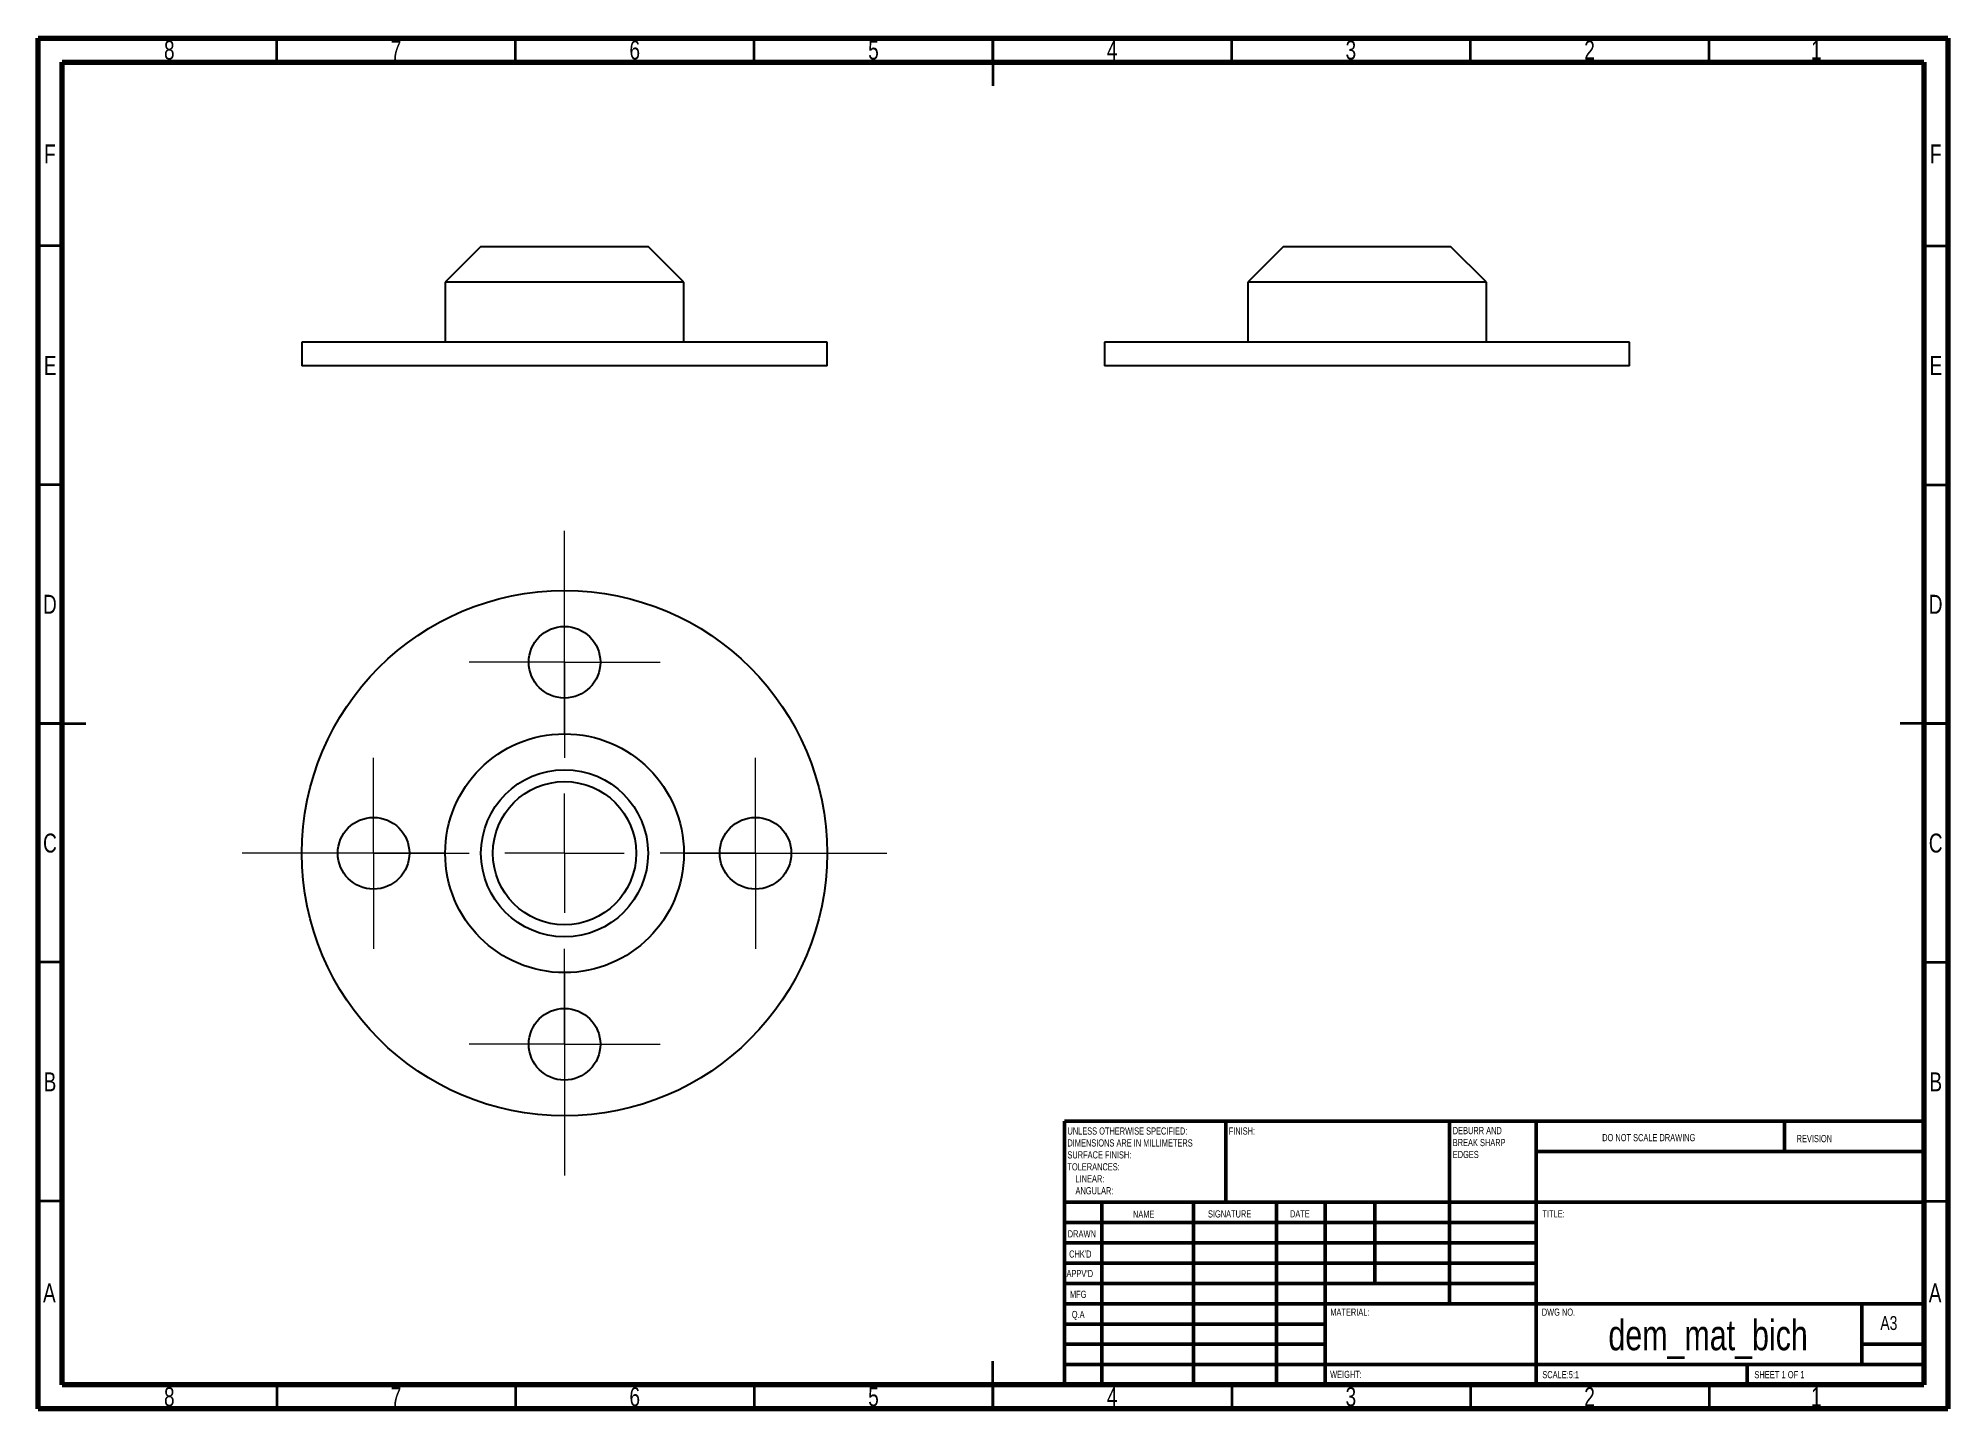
# Model space of a CAD drawing. Header units: millimetres. Extents: x 15 to 415, y 5 to 292.
import ezdxf

# ---------------------------------------------------------------- set-up
doc = ezdxf.new("R2010")
doc.units = ezdxf.units.MM
doc.styles.add('SLDTEXTSTYLE0', font='TXT', dxfattribs={"width": 0.75})
doc.styles.add('SLDTEXTSTYLE1', font='TXT', dxfattribs={"width": 0.686449})
doc.styles.add('SLDTEXTSTYLE2', font='TXT', dxfattribs={"width": 0.6875})

# ---------------------------------------------------------------- blocks, each defined once
blk = doc.blocks.new('SW_NOTE_0')
at = {"color": 0, "linetype": 'Continuous', "lineweight": 0, "char_height": 1.5, "attachment_point": 1, "style": 'SLDTEXTSTYLE0'}
for s, insert in [('UNLESS OTHERWISE SPECIFIED:', (0, 1.93)), ('SURFACE FINISH:', (0, -3.07)), ('DIMENSIONS ARE IN MILLIMETERS', (0, -0.57)), ('TOLERANCES:', (0, -5.57)), ('ANGULAR:', (1.69, -10.57)), ('LINEAR:', (1.69, -8.07))]:
    blk.add_mtext(s, dxfattribs=dict(at, insert=insert))
blk = doc.blocks.new('SW_NOTE_0_1')
at = {"color": 0, "linetype": 'Continuous', "lineweight": 0, "char_height": 1.5, "attachment_point": 1, "style": 'SLDTEXTSTYLE0'}
for s, insert in [('DEBURR AND', (0, 1.93)), ('BREAK SHARP', (0, -0.57)), ('EDGES', (0, -3.07))]:
    blk.add_mtext(s, dxfattribs=dict(at, insert=insert))
blk = doc.blocks.new('SW_CENTERMARKSYMBOL_0')
at = {"color": 0, "linetype": 'Continuous', "lineweight": 18}
for p, q in [((0, 25), (0, 67.5)), ((0, 0), (0, 12.5)), ((-25, 0), (-67.5, 0)), ((0, 0), (-12.5, 0)), ((0, 0), (0, -12.5)), ((0, 0), (12.5, 0)), ((25, 0), (67.5, 0)), ((0, -25), (0, -67.5))]:
    blk.add_line(p, q, dxfattribs=at)
blk = doc.blocks.new('SW_CENTERMARKSYMBOL_1')
at = {"color": 0, "linetype": 'Continuous', "lineweight": 18}
for p, q in [((0, 12.5), (0, 20)), ((0, 0), (0, 12.5)), ((-12.5, 0), (-20, 0)), ((0, 0), (-12.5, 0)), ((0, 0), (0, -12.5)), ((0, 0), (12.5, 0)), ((12.5, 0), (20, 0)), ((0, -12.5), (0, -20))]:
    blk.add_line(p, q, dxfattribs=at)
blk = doc.blocks.new('SW_CENTERMARKSYMBOL_2')
at = {"color": 0, "linetype": 'Continuous', "lineweight": 18}
for p, q in [((0, 12.5), (0, 20)), ((0, 0), (0, 12.5)), ((-12.5, 0), (-20, 0)), ((0, 0), (-12.5, 0)), ((0, 0), (0, -12.5)), ((0, 0), (12.5, 0)), ((12.5, 0), (20, 0)), ((0, -12.5), (0, -20))]:
    blk.add_line(p, q, dxfattribs=at)
blk = doc.blocks.new('SW_CENTERMARKSYMBOL_3')
at = {"color": 0, "linetype": 'Continuous', "lineweight": 18}
for p, q in [((0, 12.5), (0, 20)), ((0, 0), (0, 12.5)), ((-12.5, 0), (-20, 0)), ((0, 0), (-12.5, 0)), ((0, 0), (0, -12.5)), ((0, 0), (12.5, 0)), ((12.5, 0), (20, 0)), ((0, -12.5), (0, -20))]:
    blk.add_line(p, q, dxfattribs=at)
blk = doc.blocks.new('SW_CENTERMARKSYMBOL_4')
at = {"color": 0, "linetype": 'Continuous', "lineweight": 18}
for p, q in [((0, 12.5), (0, 20)), ((0, 0), (0, 12.5)), ((-12.5, 0), (-20, 0)), ((0, 0), (-12.5, 0)), ((0, 0), (0, -12.5)), ((0, 0), (12.5, 0)), ((12.5, 0), (20, 0)), ((0, -12.5), (0, -20))]:
    blk.add_line(p, q, dxfattribs=at)

msp = doc.modelspace()

# ---------------------------------------------------------------- linework, layer by layer
at = {"color": 7, "linetype": 'Continuous', "lineweight": 70}
for p, q in [((15, 5), (15, 292)), ((15, 292), (415, 292)), ((415, 292), (415, 5)), ((20, 10), (20, 287)), ((20, 287), (410, 287)), ((410, 287), (410, 10)), ((410, 10), (20, 10)), ((415, 5), (15, 5))]:
    msp.add_line(p, q, dxfattribs=at)
at = {"color": 7, "linetype": 'Continuous', "lineweight": 35}
for p, q in [((65, 287), (65, 292)), ((115, 287), (115, 292)), ((165, 287), (165, 292)), ((215, 292), (215, 282)), ((215, 287), (215, 292)), ((265, 287), (265, 292)), ((315, 287), (315, 292)), ((365, 287), (365, 292)), ((20, 248.5), (15, 248.5)), ((410, 248.5), (415, 248.5)), ((20, 198.5), (15, 198.5)), ((410, 198.5), (415, 198.5)), ((15, 148.5), (25, 148.5)), ((20, 148.5), (15, 148.5)), ((415, 148.5), (405, 148.5)), ((410, 148.5), (415, 148.5)), ((20, 98.5), (15, 98.5)), ((410, 98.5), (415, 98.5)), ((20, 48.5), (15, 48.5)), ((410, 48.5), (415, 48.5)), ((215, 5), (215, 15)), ((65, 10), (65, 5)), ((115, 10), (115, 5)), ((165, 10), (165, 5)), ((215, 10), (215, 5)), ((265, 10), (265, 5)), ((315, 10), (315, 5)), ((365, 10), (365, 5))]:
    msp.add_line(p, q, dxfattribs=at)
at = {"color": 7, "linetype": 'Continuous', "lineweight": 25}
for p, q in [((107.75, 248.38), (100.25, 240.88)), ((107.75, 248.38), (125.25, 248.38)), ((125.25, 248.38), (142.75, 248.38)), ((150.25, 240.88), (142.75, 248.38)), ((275.85, 248.38), (268.35, 240.88)), ((275.85, 248.38), (310.85, 248.38)), ((318.35, 240.88), (310.85, 248.38)), ((100.25, 240.88), (100.25, 228.38)), ((125.25, 240.88), (100.25, 240.88)), ((150.25, 240.88), (125.25, 240.88)), ((150.25, 228.38), (150.25, 240.88)), ((268.35, 240.88), (268.35, 228.38)), ((318.35, 240.88), (268.35, 240.88)), ((318.35, 228.38), (318.35, 240.88)), ((70.25, 228.38), (70.25, 223.38)), ((180.25, 228.38), (70.25, 228.38)), ((180.25, 223.38), (180.25, 228.38)), ((238.35, 228.38), (238.35, 223.38)), ((348.35, 228.38), (238.35, 228.38)), ((348.35, 223.38), (348.35, 228.38)), ((180.25, 223.38), (70.25, 223.38)), ((348.35, 223.38), (238.35, 223.38))]:
    msp.add_line(p, q, dxfattribs=at)
at = {"color": 7, "linetype": 'Continuous', "lineweight": 50}
for p, q in [((230, 65.25), (410, 65.25)), ((230, 65.25), (230, 10)), ((263.8, 48.25), (263.8, 65.25)), ((310.6, 65.25), (310.6, 27)), ((328.8, 65.25), (328.8, 10)), ((380.8, 58.88), (380.8, 65.25)), ((410, 58.88), (328.8, 58.88)), ((410, 48.25), (230, 48.25)), ((237.8, 48.25), (237.8, 10)), ((256.99, 48.25), (256.99, 10)), ((274.4, 48.25), (274.4, 10)), ((284.6, 10), (284.6, 48.25)), ((295, 31.25), (295, 48.25)), ((328.8, 44), (230, 44)), ((328.8, 39.75), (230, 39.75)), ((328.8, 35.5), (230, 35.5)), ((328.8, 31.25), (230, 31.25)), ((284.6, 27), (230, 27)), ((284.6, 27), (410, 27)), ((397, 14.25), (397, 27)), ((284.6, 22.75), (230, 22.75)), ((284.6, 18.5), (230, 18.5)), ((410, 18.5), (397, 18.5)), ((230, 14.25), (410, 14.25)), ((373, 10), (373, 14.25))]:
    msp.add_line(p, q, dxfattribs=at)
at = {"color": 7, "linetype": 'Continuous', "lineweight": 25}
for centre, radius in [((125.25, 121.33), 55), ((125.25, 161.33), 7.5), ((125.25, 121.33), 25), ((125.25, 121.33), 17.5), ((125.25, 121.33), 15), ((85.25, 121.33), 7.5), ((165.25, 121.33), 7.5), ((125.25, 81.33), 7.5)]:
    msp.add_circle(centre, radius, dxfattribs=at)

# ---------------------------------------------------------------- block references
at = {"color": 7, "linetype": 'Continuous', "lineweight": 0}
for name, p in [('SW_CENTERMARKSYMBOL_0', (125.25, 121.33)), ('SW_CENTERMARKSYMBOL_2', (125.25, 161.33)), ('SW_CENTERMARKSYMBOL_1', (85.25, 121.33)), ('SW_CENTERMARKSYMBOL_4', (165.25, 121.33)), ('SW_CENTERMARKSYMBOL_3', (125.25, 81.33)), ('SW_NOTE_0_1', (311.31, 62.07)), ('SW_NOTE_0', (230.59, 61.99))]:
    msp.add_blockref(name, p, dxfattribs=at)

# ---------------------------------------------------------------- texts
for s, insert, char_height, attachment_point, style in [('8', (42.46, 291.5), 3.97, 2, 'SLDTEXTSTYLE0'), ('7', (89.96, 291.5), 3.97, 2, 'SLDTEXTSTYLE0'), ('6', (139.96, 291.5), 3.97, 2, 'SLDTEXTSTYLE0'), ('5', (189.96, 291.5), 3.97, 2, 'SLDTEXTSTYLE0'), ('4', (239.96, 291.5), 3.97, 2, 'SLDTEXTSTYLE0'), ('3', (289.96, 291.5), 3.97, 2, 'SLDTEXTSTYLE0'), ('2', (339.96, 291.5), 3.97, 2, 'SLDTEXTSTYLE0'), ('1', (387.46, 291.5), 3.97, 2, 'SLDTEXTSTYLE0'), ('F', (17.46, 269.75), 3.97, 2, 'SLDTEXTSTYLE0'), ('F', (412.46, 269.75), 3.97, 2, 'SLDTEXTSTYLE0'), ('E', (17.51, 225.45), 3.97, 2, 'SLDTEXTSTYLE0'), ('E', (412.51, 225.45), 3.97, 2, 'SLDTEXTSTYLE0'), ('D', (17.45, 175.45), 3.97, 2, 'SLDTEXTSTYLE0'), ('D', (412.45, 175.45), 3.97, 2, 'SLDTEXTSTYLE0'), ('C', (17.46, 125.45), 3.97, 2, 'SLDTEXTSTYLE0'), ('C', (412.46, 125.45), 3.97, 2, 'SLDTEXTSTYLE0'), ('B', (17.47, 75.45), 3.97, 2, 'SLDTEXTSTYLE0'), ('B', (412.47, 75.45), 3.97, 2, 'SLDTEXTSTYLE0'), ('FINISH:', (264.37, 63.92), 1.5, 1, 'SLDTEXTSTYLE0'), ('DO NOT SCALE DRAWING', (342.61, 62.53), 1.5, 1, 'SLDTEXTSTYLE0'), ('REVISION', (383.33, 62.33), 1.5, 1, 'SLDTEXTSTYLE0'), ('NAME', (244.32, 46.5), 1.5, 1, 'SLDTEXTSTYLE0'), ('SIGNATURE', (260.03, 46.56), 1.5, 1, 'SLDTEXTSTYLE0'), ('DATE', (277.21, 46.58), 1.5, 1, 'SLDTEXTSTYLE0'), ('TITLE:', (330.09, 46.58), 1.5, 1, 'SLDTEXTSTYLE0'), ('DRAWN', (230.64, 42.38), 1.5, 1, 'SLDTEXTSTYLE1'), ("CHK'D", (230.94, 38.16), 1.5, 1, 'SLDTEXTSTYLE0'), ("APPV'D", (230.4, 34.07), 1.5, 1, 'SLDTEXTSTYLE0'), ('A', (17.34, 31.25), 3.97, 2, 'SLDTEXTSTYLE0'), ('MFG', (231.12, 29.72), 1.5, 1, 'SLDTEXTSTYLE0'), ('A', (412.34, 31.25), 3.97, 2, 'SLDTEXTSTYLE0'), ('Q.A', (231.51, 25.5), 1.5, 1, 'SLDTEXTSTYLE0'), ('MATERIAL:', (285.65, 25.99), 1.5, 1, 'SLDTEXTSTYLE0'), ('DWG NO.', (329.95, 25.99), 1.5, 1, 'SLDTEXTSTYLE0'), ('A3', (400.87, 24.41), 2.91, 1, 'SLDTEXTSTYLE0'), ('dem_mat_bich', (364.79, 23.61), 6.35, 2, 'SLDTEXTSTYLE0'), ('WEIGHT:', (285.62, 12.95), 1.499, 1, 'SLDTEXTSTYLE0'), ('SCALE:5:1', (330.07, 12.9), 1.5, 1, 'SLDTEXTSTYLE0'), ('SHEET 1 OF 1', (374.48, 12.9), 1.5, 1, 'SLDTEXTSTYLE2'), ('8', (42.46, 9.5), 3.97, 2, 'SLDTEXTSTYLE0'), ('7', (89.96, 9.5), 3.97, 2, 'SLDTEXTSTYLE0'), ('6', (139.96, 9.5), 3.97, 2, 'SLDTEXTSTYLE0'), ('5', (189.96, 9.5), 3.97, 2, 'SLDTEXTSTYLE0'), ('4', (239.96, 9.5), 3.97, 2, 'SLDTEXTSTYLE0'), ('3', (289.96, 9.5), 3.97, 2, 'SLDTEXTSTYLE0'), ('2', (339.96, 9.5), 3.97, 2, 'SLDTEXTSTYLE0'), ('1', (387.46, 9.5), 3.97, 2, 'SLDTEXTSTYLE0')]:
    msp.add_mtext(s, dxfattribs=dict(at, insert=insert, char_height=char_height, attachment_point=attachment_point, style=style))

doc.saveas('drawing.dxf')
